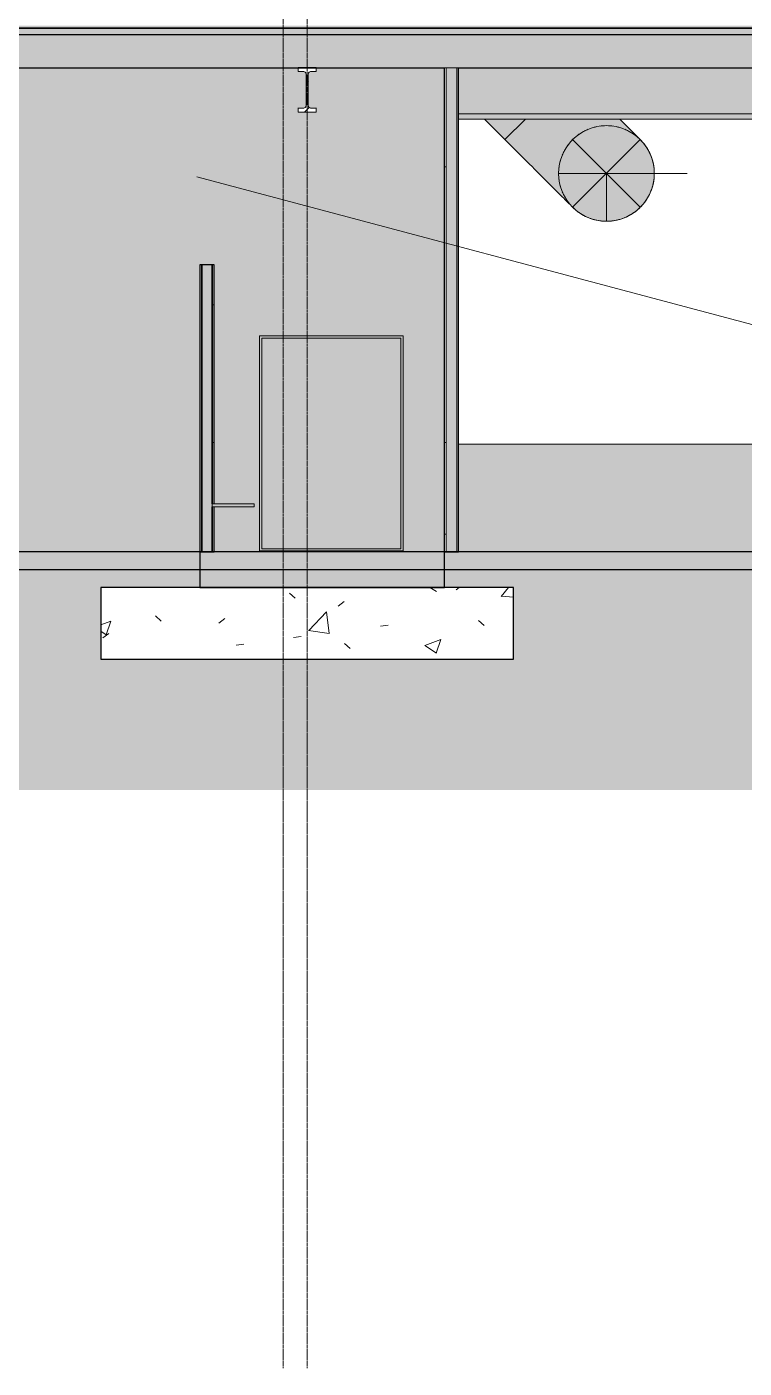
# Model space of a CAD drawing. Header units: inches. Extents: x -23445 to -32, y -314 to 853.
# Drawn here: x -1653.7 to -1413.8, y -273.2 to 175.6 of the extents above; entities that cross this region are included whole.
import ezdxf

# ---------------------------------------------------------------- set-up
doc = ezdxf.new("R2010")
doc.units = ezdxf.units.IN
doc.header["$MEASUREMENT"] = 0
doc.linetypes.add('Grid Line 1_2_', pattern=[0.875, 0.5, -0.125, 0.125, -0.125])
for name, color, linetype, lineweight in [('A-ANNO-IDEN', 131, 'Continuous', 9), ('A-CLNG', 13, 'Continuous', 9), ('A-CLNG-PATT', 13, 'Continuous', 9), ('A-DETL', 90, 'Continuous', 9), ('A-FLOR', 192, 'Continuous', 9), ('A-FLOR-LEVL', 51, 'Continuous', 9), ('A-FLOR-PATT', 8, 'Continuous', 25), ('A-ROOF', 132, 'Continuous', 9), ('A-ROOF-PATT', 132, 'Continuous', 9), ('A-WALL', 113, 'Continuous', 9), ('A-WALL-PATT', 111, 'Continuous', 25), ('C-TOPO', 7, 'Continuous', 9), ('I-FURN', 30, 'Continuous', 9), ('I-WALL', 2, 'Continuous', 9), ('M-HVAC-DUCT', 70, 'Continuous', 9), ('M-HVAC-DUCT-ANNO', 70, 'Continuous', 9), ('Q-CASE', 31, 'Continuous', 9), ('Q-SPCQ', 91, 'Continuous', 9), ('S-BEAM', 12, 'Continuous', 9), ('S-FNDN', 32, 'Continuous', 9), ('S-GRID', 1, 'Continuous', 9)]:
    doc.layers.add(name, color=color, linetype=linetype, lineweight=lineweight)
pattern_1 = [(0, (-5032.996, 67.247), (61.44, 15.36), [2.534, -43.546, 2.534, -43.546, -245.76]), (0, (-5032.996, 67.247), (61.44, 15.36), [-92.16, 2.534, -89.626, 2.534, -43.546, -107.52]), (0, (-5032.996, 67.247), (61.44, 15.36), [-230.4, 2.534, -28.186, 2.534, -74.266]), (120, (-5009.956, 74.927), (-44.02215, 45.528601), [2.534, -43.546, 2.534, -43.546, -245.76]), (120, (-5009.956, 74.927), (-44.02215, 45.528601), [-92.16, 2.534, -89.626, 2.534, -43.546, -107.52]), (120, (-5009.956, 74.927), (-44.02215, 45.528601), [-230.4, 2.534, -28.186, 2.534, -74.266]), (240, (-5002.276, 105.647), (-17.41785, -60.888601), [2.534, -43.546, 2.534, -43.546, -245.76]), (240, (-5002.276, 105.647), (-17.41785, -60.888601), [-92.16, 2.534, -89.626, 2.534, -43.546, -107.52]), (240, (-5002.276, 105.647), (-17.41785, -60.888601), [-230.4, 2.534, -28.186, 2.534, -74.266])]
pattern_2 = [(50, (-5032.996, 67.247), (55.0854, -4.81984), [5.76, -63.36]), (355, (-5032.996, 67.247), (-10.65569, 57.76853), [4.608, -50.688]), (100.451, (-5028.406, 66.846), (44.42947, 52.94866), [4.895, -53.848]), (46.184, (-5032.996, 82.61), (81.96444, -12.71212), [8.64, -95.04]), (96.636, (-5026.166, 81.55), (71.7815, 74.81238), [7.343, -80.772]), (351.184, (-5033, 82.61), (71.78195, 74.81243), [6.912, -76.032]), (21, (-5025.316, 78.767), (45.84207, -30.92146), [5.76, -63.36]), (326, (-5025.316, 78.767), (18.68706, 55.69148), [4.608, -50.688]), (71.451, (-5021.496, 76.19), (64.52891, 24.77011), [4.895, -53.848]), (37.5, (-5032.996, 67.247), (0.933895, 25.566816), [2.534, -47.539, 2.534, -48.922, -50.88]), (37.5, (-5032.996, 67.247), (0.933895, 25.566816), [-101.53, 2.534, -48.346]), (7.5, (-5032.996, 67.247), (20.20404, 30.291303), [2.534, -26.803, 2.534, -46.387, -19.392]), (7.5, (-5032.996, 67.247), (20.20404, 30.291303), [-78.259, 2.534, -16.858]), (327.5, (-5050.123, 67.247), (40.997785, -1.732403), [2.534, -16.666, 2.534, -57.37, -79.488]), (327.5, (-5050.123, 67.247), (40.997785, -1.732403), [-79.104, 2.534, -76.954]), (317.5, (-5057.803, 67.247), (44.788883, 7.68784), [2.534, -22.426, 2.534, -37.248, -56.448]), (317.5, (-5057.803, 67.247), (44.788883, 7.68784), [-64.742, 2.534, -53.914])]

# ---------------------------------------------------------------- blocks, each defined once
blk = doc.blocks.new('Furniture 6 - Furniture 1-2394-Building Section - East_West looking South _ Fieldhouse')
at = {"layer": 'I-FURN'}
blk.add_hatch(color=55, dxfattribs=at).paths.add_polyline_path([(25673.64, 15), (25673.64, 16), (25659.64, 16), (25659.64, 15)], flags=0)
at = {"layer": 'I-FURN', "color": 7}
for p, q in [((25659.64, 16), (25673.64, 16)), ((25659.64, 15), (25659.64, 16)), ((25673.64, 15), (25659.64, 15)), ((25673.64, 15), (25673.64, 16))]:
    blk.add_line(p, q, dxfattribs=at)
blk = doc.blocks.new('Bradley-Washroom_Accessories-Mirrors-780_Custom - Bradley-Washroom_Accessories-Mirrors-780_Custom-177760-Building Section - East_West looking South _ Fieldhouse')
at = {"layer": 'Q-SPCQ'}
h = blk.add_hatch(color=9, dxfattribs=at)
h.paths.add_polyline_path([(25368.64, 0.25), (25368.64, 72.25), (25320.64, 72.25), (25320.64, 0.25)], flags=0)
h.paths.add_polyline_path([(25321.39, 1), (25321.39, 71.5), (25367.89, 71.5), (25367.89, 1)], flags=0)
blk.add_hatch(color=7, dxfattribs=at).paths.add_polyline_path([(25321.39, 1), (25367.89, 1), (25367.89, 71.5), (25321.39, 71.5), (25321.39, 47.5)], flags=0)
at = {"layer": 'Q-SPCQ', "color": 7}
for p, q in [((25368.64, 72.25), (25320.64, 72.25)), ((25320.64, 72.25), (25320.64, 0.25)), ((25368.64, 0.25), (25368.64, 72.25)), ((25321.39, 71.5), (25367.89, 71.5)), ((25321.39, 1), (25321.39, 71.5)), ((25367.89, 71.5), (25367.89, 1)), ((25320.64, 0.25), (25368.64, 0.25)), ((25367.89, 1), (25321.39, 1))]:
    blk.add_line(p, q, dxfattribs=at)
blk = doc.blocks.new('Locker Rooms and Restrooms_rvt-5-Building Section - East_West looking South _ Fieldhouse')
at = {"layer": 'A-FLOR'}
blk.add_hatch(color=9, dxfattribs=at).paths.add_polyline_path([(25737.27, -12), (25737.27, 0), (25655.52, 0), (25655.52, -12)], flags=0)
at = {"layer": 'A-WALL-PATT', "lineweight": 9}
h = blk.add_hatch(dxfattribs=at)
h.set_pattern_fill('FP_55', style=0, pattern_type=2)
h.set_pattern_definition(pattern_1)
h.paths.add_polyline_path([(25660.27, 0), (25660.27, 15), (25659.64, 15), (25659.64, 0)], flags=0)
h.paths.add_polyline_path([(25659.64, 16), (25660.27, 16), (25660.27, 96), (25659.64, 96), (25659.64, 76.52)], flags=0)
at = {"layer": 'I-WALL'}
blk.add_hatch(color=9, dxfattribs=at).paths.add_polyline_path([(25659.64, 0), (25659.64, 96), (25656.14, 96), (25656.14, 0)], flags=0)
at = {"layer": 'A-FLOR', "color": 250, "lineweight": 25}
for p, q in [((25737.27, 0), (25655.52, 0)), ((25655.52, 0), (25655.52, -12)), ((25737.27, -12), (25737.27, 0)), ((25655.52, -12), (25737.27, -12))]:
    blk.add_line(p, q, dxfattribs=at)
at = {"layer": 'I-WALL', "color": 250, "lineweight": 25}
for p, q in [((25655.52, 96), (25655.52, 0)), ((25656.14, 96), (25655.52, 96)), ((25656.14, 96), (25656.14, 0)), ((25659.64, 96), (25656.14, 96)), ((25656.14, 0), (25656.14, 96)), ((25659.64, 16), (25659.64, 96)), ((25660.27, 96), (25659.64, 96)), ((25659.64, 96), (25659.64, 16)), ((25660.27, 16), (25660.27, 96)), ((25659.64, 0), (25659.64, 15)), ((25659.64, 15), (25659.64, 0)), ((25660.27, 0), (25660.27, 15)), ((25655.52, 0), (25656.14, 0)), ((25656.14, 0), (25659.64, 0)), ((25659.64, 0), (25660.27, 0))]:
    blk.add_line(p, q, dxfattribs=at)
at = {"lineweight": 9}
for name, p in [('Bradley-Washroom_Accessories-Mirrors-780_Custom - Bradley-Washroom_Accessories-Mirrors-780_Custom-177760-Building Section - East_West looking South _ Fieldhouse', (354.81, 0)), ('Furniture 6 - Furniture 1-2394-Building Section - East_West looking South _ Fieldhouse', (0, 0))]:
    blk.add_blockref(name, p, dxfattribs=at)
blk = doc.blocks.new('Struct_Xcel_Sports Complex_rvt-5-Building Section - East_West looking South _ Fieldhouse')
at = {"layer": 'A-FLOR-PATT', "lineweight": 9}
h = blk.add_hatch(dxfattribs=at)
h.set_pattern_fill('FP_65', style=0, pattern_type=2)
h.set_pattern_definition(pattern_2)
h.paths.add_polyline_path([(24152.19, -6), (26272.89, -6), (26272.89, 0), (22066.14, 0), (22066.14, -6), (23875.71, -6)], flags=0)
at = {"layer": 'S-FNDN'}
h = blk.add_hatch(dxfattribs=at)
h.set_pattern_fill('FP_65', color=256, style=0, pattern_type=2)
h.set_pattern_definition(pattern_2)
h.paths.add_polyline_path([(25760.39, -36), (25760.39, -12), (25622.39, -12), (25622.39, -36)], flags=0)
at = {"layer": 'A-FLOR', "color": 250, "lineweight": 25}
for p, q in [((26272.89, 0), (22066.14, 0)), ((22066.14, -6), (26272.89, -6))]:
    blk.add_line(p, q, dxfattribs=at)
at = {"layer": 'S-FNDN', "color": 250, "lineweight": 25}
for p, q in [((25760.39, -12), (25622.39, -12)), ((25622.39, -12), (25622.39, -36)), ((25760.39, -36), (25760.39, -12)), ((25622.39, -36), (25760.39, -36))]:
    blk.add_line(p, q, dxfattribs=at)
blk = doc.blocks.new('W-Wide Flange - 1_-3_ deep-1401343-Building Section - East_West looking South _ Fieldhouse')
at = {"layer": 'S-BEAM'}
h = blk.add_hatch(dxfattribs=at)
h.set_pattern_fill('FP_54', color=256, style=0, pattern_type=2)
h.set_pattern_definition([(45, (-5032.996, 67.247), (-19.00703, 19.00703), []), (45, (-5032.996, 96.047), (-19.00703, 19.00703), [])])
h.paths.add_polyline_path([(25688.39, 147.02), (25694.39, 147.02), (25694.39, 148.39), (25692.46, 148.41), (25692.1, 148.58), (25691.85, 148.89), (25691.77, 149.28), (25691.79, 159.98), (25691.96, 160.34), (25692.27, 160.59), (25692.66, 160.68), (25694.39, 160.68), (25694.39, 162.04), (25688.39, 162.04), (25688.39, 160.68), (25690.32, 160.65), (25690.68, 160.48), (25690.93, 160.17), (25691.02, 159.79), (25690.99, 149.08), (25690.82, 148.72), (25690.51, 148.47), (25690.07, 148.39), (25688.39, 148.39)], flags=0)
for points in [[(25690.13, 148.39), (25690.07, 148.55), (25688.39, 148.55), (25688.39, 148.39), (25690.07, 148.39)], [(25690.13, 148.39), (25690.57, 148.51), (25690.82, 148.72), (25690.99, 149.08), (25690.92, 149.04), (25690.64, 148.72), (25690.27, 148.57), (25690.13, 148.55), (25690.13, 148.41)], [(25692.66, 148.39), (25692.66, 148.55), (25692.21, 148.68), (25691.94, 148.92), (25691.8, 149.06), (25692.03, 148.65), (25692.27, 148.47), (25692.46, 148.41)], [(25694.39, 148.39), (25694.39, 148.55), (25692.66, 148.55), (25692.66, 148.39)]]:
    blk.add_hatch(color=256, dxfattribs=at).paths.add_polyline_path(points, flags=0)
at = {"layer": 'S-BEAM', "lineweight": 15}
for p, q in [((25694.39, 162.04), (25688.39, 162.04)), ((25688.39, 162.04), (25688.39, 160.68)), ((25694.39, 160.68), (25694.39, 162.04)), ((25688.39, 160.68), (25690.13, 160.68)), ((25691.02, 159.79), (25691.02, 149.28)), ((25691.77, 149.28), (25691.77, 159.79)), ((25692.66, 160.68), (25694.39, 160.68)), ((25690.13, 148.39), (25688.39, 148.39)), ((25688.39, 148.39), (25688.39, 147.02)), ((25694.39, 148.39), (25692.66, 148.39)), ((25694.39, 147.02), (25694.39, 148.39)), ((25688.39, 147.02), (25694.39, 147.02))]:
    blk.add_line(p, q, dxfattribs=at)
at = {"layer": 'S-BEAM'}
for p, q in [((25688.39, 148.55), (25688.39, 148.39)), ((25694.39, 148.39), (25694.39, 148.55))]:
    blk.add_line(p, q, dxfattribs=at)
at = {"layer": 'S-BEAM', "lineweight": 15, "flags": 128}
for points in [[(25690.13, 160.68), (25690.32, 160.65), (25690.51, 160.59), (25690.68, 160.48), (25690.82, 160.34), (25690.93, 160.17), (25690.99, 159.98), (25691.02, 159.79)], [(25691.77, 159.79), (25691.79, 159.98), (25691.85, 160.17), (25691.96, 160.34), (25692.1, 160.48), (25692.27, 160.59), (25692.46, 160.65), (25692.66, 160.68)], [(25691.02, 149.28), (25690.99, 149.08), (25690.93, 148.89), (25690.82, 148.72), (25690.68, 148.58), (25690.51, 148.47), (25690.32, 148.41), (25690.13, 148.39)], [(25692.66, 148.39), (25692.46, 148.41), (25692.27, 148.47), (25692.1, 148.58), (25691.96, 148.72), (25691.85, 148.89), (25691.79, 149.08), (25691.77, 149.28)]]:
    blk.add_lwpolyline(points, dxfattribs=at)
blk = doc.blocks.new('Casework 1 - Casework 1-456223-Building Section - East_West looking South _ Fieldhouse')
at = {"layer": 'Q-CASE'}
blk.add_hatch(color=256, dxfattribs=at).paths.add_polyline_path([(25742.02, 0), (25850.02, 0), (25850.02, 36), (25742.02, 36)], flags=0)
at = {"layer": 'Q-CASE', "lineweight": 13}
for p, q in [((25850.02, 36), (25742.02, 36)), ((25742.02, 36), (25742.02, 0)), ((25850.02, 0), (25850.02, 36)), ((25742.02, 0), (25850.02, 0))]:
    blk.add_line(p, q, dxfattribs=at)
blk = doc.blocks.new('Girt_C - 10_D-1401468-Building Section - East_West looking South _ Fieldhouse')
at = {"layer": 'S-BEAM'}
for points in [[(25949.27, 144.88), (26262.89, 144.88), (26262.89, 146.5), (25742.02, 146.5), (25742.02, 144.88), (25940.63, 144.88)], [(25767.83, 144.69), (26262.89, 144.71), (26262.89, 144.88), (25742.02, 144.8), (25742.02, 144.69), (25759.19, 144.69)]]:
    blk.add_hatch(color=256, dxfattribs=at).paths.add_polyline_path(points, flags=0)
blk.add_line((25742.02, 144.69), (26262.89, 144.69), dxfattribs=at)
blk = doc.blocks.new('Round Elbow - 1_0 D-1542880-Building Section - East_West looking South _ Fieldhouse')
at = {"layer": 'M-HVAC-DUCT'}
h = blk.add_hatch(color=256, dxfattribs=at)
h.paths.add_polyline_path([(25780.17, 115.24), (25778.38, 117.37), (25776.98, 119.79), (25776.03, 122.41), (25775.54, 125.35), (25775.54, 127.95), (25776.03, 130.69), (25776.98, 133.31), (25778.56, 135.94), (25780.17, 137.87), (25773.35, 144.69), (25764.37, 144.69), (25757.54, 137.87), (25780.01, 115.4)], flags=0)
h.paths.add_polyline_path([(25778.52, 117.16), (25778.38, 117.38), (25778.38, 117.37)], flags=0)
blk.add_hatch(color=256, dxfattribs=at).paths.add_polyline_path([(25802.8, 137.87), (25795.98, 144.69), (25773.35, 144.69), (25780.17, 137.87), (25782.31, 139.66), (25785.11, 141.19), (25787.34, 142.01), (25790.09, 142.49), (25792.88, 142.49), (25795.63, 142.01), (25798.63, 140.83), (25800.66, 139.66), (25802.39, 138.21)], flags=0)
h = blk.add_hatch(color=256, dxfattribs=at)
h.paths.add_polyline_path([(25792.18, 110.61), (25792.88, 110.61), (25793.04, 110.69)], flags=0)
h.paths.add_polyline_path([(25794.94, 110.98), (25795.63, 111.1), (25795.83, 111.21)], flags=0)
h.paths.add_polyline_path([(25797.59, 111.81), (25798.25, 112.05), (25798.53, 112.25)], flags=0)
h.paths.add_polyline_path([(25800.06, 113.1), (25800.66, 113.45), (25801.2, 113.89)], flags=0)
h.paths.add_polyline_path([(25802.26, 114.79), (25803.09, 115.58), (25802.59, 115.12), (25802.51, 115.04)], flags=0)
h.paths.add_polyline_path([(25804.14, 116.84), (25804.59, 117.37), (25804.52, 117.37)], flags=0)
h.paths.add_polyline_path([(25805.64, 119.18), (25805.98, 119.79), (25805.97, 119.89)], flags=0)
h.paths.add_polyline_path([(25806.7, 121.75), (25806.94, 122.41), (25806.97, 122.76)], flags=0)
h.paths.add_polyline_path([(25807.3, 124.47), (25807.42, 125.16), (25807.42, 125.86)], flags=0)
h.paths.add_polyline_path([(25807.42, 127.25), (25807.42, 127.95), (25807.38, 127.71), (25807.39, 127.6)], flags=0)
h.paths.add_polyline_path([(25807.06, 130), (25806.94, 130.69), (25806.82, 130.9)], flags=0)
h.paths.add_polyline_path([(25806.22, 132.66), (25805.98, 133.31), (25805.78, 133.6)], flags=0)
h.paths.add_polyline_path([(25804.94, 135.12), (25804.59, 135.73), (25804.14, 136.26)], flags=0)
h.paths.add_polyline_path([(25803.25, 137.33), (25802.8, 137.87), (25802.92, 137.66), (25803, 137.58)], flags=0)
h.paths.add_polyline_path([(25801.2, 139.21), (25800.66, 139.66), (25800.34, 139.81)], flags=0)
h.paths.add_polyline_path([(25798.85, 140.7), (25798.25, 141.05), (25797.59, 141.29)], flags=0)
h.paths.add_polyline_path([(25796.28, 141.77), (25795.63, 142.01), (25795.83, 141.89), (25795.94, 141.86)], flags=0)
h.paths.add_polyline_path([(25793.57, 142.37), (25792.88, 142.49), (25792.53, 142.46)], flags=0)
blk.add_line((25757.54, 137.87), (25764.35, 144.67), dxfattribs=at)
at = {"layer": 'M-HVAC-DUCT', "flags": 128}
for points in [[(25795.97, 144.69), (25796.4, 144.26), (25797.02, 143.64), (25797.61, 143.05), (25798.17, 142.49), (25798.71, 141.96), (25799.21, 141.45), (25799.68, 140.98), (25800.13, 140.54), (25800.54, 140.13), (25800.92, 139.75), (25801.26, 139.4), (25801.57, 139.09), (25801.85, 138.82), (25802.09, 138.57), (25802.3, 138.37), (25802.47, 138.19), (25802.6, 138.06), (25802.7, 137.96), (25802.77, 137.89), (25802.8, 137.87), (25802.8, 137.87)], [(25780.17, 115.24), (25780.15, 115.26), (25780.1, 115.31), (25780.01, 115.4), (25779.88, 115.53), (25779.72, 115.69), (25779.52, 115.89), (25779.29, 116.12), (25779.02, 116.39), (25778.72, 116.69), (25778.38, 117.02), (25778.02, 117.39), (25777.61, 117.79), (25777.18, 118.23), (25776.71, 118.69), (25776.22, 119.19), (25775.69, 119.72), (25775.14, 120.27), (25774.55, 120.85), (25773.94, 121.46), (25773.31, 122.1), (25772.65, 122.76), (25771.96, 123.45), (25771.25, 124.16), (25770.52, 124.89), (25769.77, 125.64), (25769, 126.41), (25768.21, 127.2), (25767.4, 128.01), (25766.58, 128.83), (25765.74, 129.67), (25764.89, 130.52), (25764.03, 131.38), (25763.16, 132.25), (25762.28, 133.13), (25761.39, 134.02), (25760.49, 134.91), (25759.59, 135.81), (25758.69, 136.72), (25757.79, 137.62), (25757.54, 137.87)], [(25802.8, 137.87), (25803.24, 137.4), (25803.67, 136.92), (25804.07, 136.43), (25804.46, 135.92), (25804.82, 135.39), (25805.16, 134.85), (25805.32, 134.58)], [(25805.36, 134.52), (25805.48, 134.3), (25805.78, 133.73), (25806.06, 133.15), (25806.31, 132.57), (25806.54, 131.97), (25806.74, 131.36), (25806.92, 130.75), (25807.08, 130.13), (25807.21, 129.5), (25807.23, 129.36)], [(25807.48, 126.55), (25807.48, 126.32), (25807.46, 125.68), (25807.41, 125.04), (25807.34, 124.4), (25807.24, 123.77), (25807.12, 123.14), (25806.97, 122.52), (25806.79, 121.91), (25806.6, 121.3), (25806.52, 121.1)], [(25807.24, 129.3), (25807.32, 128.87), (25807.4, 128.23), (25807.45, 127.6), (25807.48, 126.96), (25807.48, 126.59)], [(25805.34, 118.56), (25805.25, 118.4), (25804.91, 117.86), (25804.56, 117.33), (25804.18, 116.81), (25803.78, 116.31), (25803.36, 115.83), (25802.92, 115.36), (25802.8, 115.24)], [(25806.5, 121.05), (25806.37, 120.7), (25806.13, 120.11), (25805.86, 119.53), (25805.57, 118.96), (25805.35, 118.58)], [(25785.98, 111.53), (25785.63, 111.66), (25785.04, 111.91), (25784.46, 112.18), (25783.89, 112.47), (25783.33, 112.78), (25782.79, 113.12), (25782.26, 113.48), (25781.74, 113.86), (25781.24, 114.26), (25780.76, 114.68), (25780.29, 115.12), (25780.17, 115.24)], [(25799.45, 112.68), (25799.23, 112.55), (25798.66, 112.25), (25798.09, 111.98), (25797.5, 111.73), (25796.9, 111.5), (25796.29, 111.29), (25795.68, 111.11), (25795.06, 110.96), (25794.43, 110.83), (25794.29, 110.8)], [(25802.8, 115.24), (25802.34, 114.79), (25801.86, 114.37), (25801.36, 113.96), (25800.85, 113.58), (25800.32, 113.22), (25799.78, 112.87), (25799.51, 112.72)], [(25791.45, 110.55), (25791.25, 110.55), (25790.61, 110.58), (25789.97, 110.62), (25789.34, 110.7), (25788.7, 110.79), (25788.08, 110.92), (25787.45, 111.07), (25786.84, 111.24), (25786.23, 111.44), (25786.04, 111.51)], [(25794.23, 110.79), (25793.8, 110.72), (25793.17, 110.64), (25792.53, 110.59), (25791.89, 110.56), (25791.52, 110.55)]]:
    blk.add_lwpolyline(points, dxfattribs=at)
at = {"layer": 'M-HVAC-DUCT'}
for start, end in [(122.5606, 127.5048), (112.4952, 117.5048), (102.4952, 107.5048), (92.4952, 97.5048), (82.4952, 87.5048), (72.4952, 77.5048), (62.4952, 67.5048), (52.4952, 57.4394), (142.4952, 147.5048), (135, 137.5048), (132.4952, 135), (45, 47.5048), (42.4952, 45), (32.4952, 37.5048), (162.4952, 167.5048), (152.4952, 157.5048), (22.4952, 27.5048), (12.4952, 17.5048), (172.4952, 177.5048), (182.4952, 187.5048), (2.4952, 7.5048), (352.4952, 357.5048), (192.4952, 197.5048), (342.4952, 347.5048), (202.4952, 207.5048), (212.4952, 217.5048), (322.4952, 327.5048), (332.4952, 337.5048), (222.4952, 225), (225, 227.5048), (232.4952, 237.5048), (242.4952, 247.5048), (292.4952, 297.5048), (302.4952, 307.5048), (312.4952, 315), (315, 317.5048), (252.4952, 257.5048), (262.4952, 267.5048), (272.4952, 277.5048), (282.4952, 287.5048)]:
    blk.add_arc((25791.48, 126.55), 16, start, end, dxfattribs=at)

msp = doc.modelspace()

# ---------------------------------------------------------------- hatches: boundary and pattern name
at = {"layer": 'A-CLNG-PATT'}
h = msp.add_hatch(dxfattribs=at)
h.set_pattern_fill('FP_61', color=256, style=0, pattern_type=2)
h.set_pattern_definition([(161.57, (-5032.036, 68.207), (-7.6802237, -0.0009796), [0, -54.643, 6.067, 0]), (18.43, (-5033.956, 68.207), (-7.6802237, 0.0009796), [0, -54.643, 6.067, 0]), (108.43, (-5032.036, 68.207), (3.8382953, -19.2013653), [18.211, -42.499]), (71.57, (-5033.956, 68.207), (3.8382953, 19.2013653), [18.211, -42.499])])
h.paths.add_polyline_path([(-991, 161.85), (-982.16, 161.85), (-982.16, 172.98), (-4452.41, 172.98), (-4452.41, 161.85), (-1025.56, 161.85)], flags=0)
at = {"layer": 'A-CLNG-PATT', "lineweight": 5}
msp.add_hatch(color=256, dxfattribs=at).paths.add_polyline_path([(-991, 172.98), (-4440.16, 173.05), (-4440.16, 173.15), (-4440.6, 173.15), (-4440.6, 172.98), (-1025.56, 172.98)], flags=0)
at = {"layer": 'A-ROOF'}
msp.add_hatch(color=256, dxfattribs=at).paths.add_polyline_path([(-991, 173.05), (-978.66, 173.05), (-978.66, 175.05), (-4440.16, 175.05), (-4440.16, 173.05), (-1025.56, 173.05)], flags=0)
at = {"layer": 'A-ROOF-PATT'}
h = msp.add_hatch(dxfattribs=at)
h.set_pattern_fill('FP_58', color=256, style=0, pattern_type=2)
h.set_pattern_definition([(90, (-27251.002, 1105.644), (-16.082, 1e-15), [])])
h.paths.add_polyline_path([(-982.16, 175.05), (-982.16, 175.22), (-4440.16, 175.22), (-4440.16, 175.05), (-991, 175.05)], flags=0)
at = {"layer": 'A-WALL-PATT', "lineweight": 9}
h = msp.add_hatch(dxfattribs=at)
h.set_pattern_fill('FP_57', color=256, style=0, pattern_type=2)
h.set_pattern_definition([(90, (-1994.29, 1159.75), (-193, -193), [48, -145]), (180, (-1994.29, 1159.75), (-2e-14, -193), [96.25, -96.75]), (270, (-2090.53, 1207.75), (-193, -193), [48, -145]), (180, (-1994.29, 1207.75), (-2e-14, -193), [96.25, -96.75]), (270, (-2090.78, 1207.75), (-193, -193), [48, -145]), (180, (-2090.78, 1207.75), (-2e-14, -193), [96.25, -96.75]), (90, (-2187.03, 1159.75), (-193, -193), [48, -145]), (180, (-2090.78, 1159.75), (-2e-14, -193), [96.25, -96.75]), (90, (-2042.29, 1208), (-193, -193), [48, -145]), (180, (-1994.04, 1208), (-2e-14, -193), [48.25, -144.75]), (180, (-1994.04, 1256), (-2e-14, -193), [48.25, -144.75]), (90, (-2138.78, 1208), (-193, -193), [48, -145]), (180, (-2042.54, 1208), (-2e-14, -193), [96.25, -96.75]), (270, (-2042.54, 1256), (-193, -193), [48, -145]), (180, (-2042.54, 1256), (-2e-14, -193), [96.25, -96.75]), (180, (-2139.03, 1208), (-2e-14, -193), [48, -145]), (270, (-2139.03, 1256), (-193, -193), [48, -145]), (180, (-2139.03, 1256), (-2e-14, -193), [48, -145]), (90, (-1994.29, 1256.25), (-193, -193), [48, -145]), (180, (-1994.29, 1256.25), (-2e-14, -193), [96.25, -96.75]), (270, (-2090.53, 1304.25), (-193, -193), [48, -145]), (180, (-1994.29, 1304.25), (-2e-14, -193), [96.25, -96.75]), (270, (-2090.78, 1304.25), (-193, -193), [48, -145]), (180, (-2090.78, 1304.25), (-2e-14, -193), [96.25, -96.75]), (270, (-2187.03, 1304.25), (-193, -193), [48, -145]), (180, (-2090.78, 1256.25), (-2e-14, -193), [96.25, -96.75]), (90, (-2042.29, 1304.5), (-193, -193), [48, -145]), (180, (-1994.04, 1304.5), (-2e-14, -193), [48.25, -144.75]), (180, (-1994.04, 1352.5), (-2e-14, -193), [48.25, -144.75]), (90, (-2138.78, 1304.5), (-193, -193), [48, -145]), (180, (-2042.54, 1304.5), (-2e-14, -193), [96.25, -96.75]), (270, (-2042.54, 1352.5), (-193, -193), [48, -145]), (180, (-2042.54, 1352.5), (-2e-14, -193), [96.25, -96.75]), (180, (-2139.03, 1304.5), (-2e-14, -193), [48, -145]), (270, (-2139.03, 1352.5), (-193, -193), [48, -145]), (180, (-2139.03, 1352.5), (-2e-14, -193), [48, -145])])
h.paths.add_polyline_path([(-4469.91, 0), (-4451.91, 0), (-4451.91, 150.2), (-4450.91, 150.2), (-4450.91, 150.46), (-4449.32, 150.52), (-4449.07, 150.77), (-4449.02, 150.71), (-4448.75, 150.62), (-4448.67, 150.66), (-4448.38, 150.48), (-4447.79, 150.46), (-4446.92, 150.46), (-4446.93, 150.03), (-4447.16, 150.03), (-4447.16, 98.25), (-3009.79, 98.25), (-3009.79, 147.02), (-3010.41, 147.02), (-3010.41, 148.55), (-3009.79, 148.55), (-3009.79, 160.68), (-3010.41, 160.68), (-3010.41, 161.85), (-3293.91, 161.85), (-3293.91, 160.68), (-3295.84, 160.65), (-3296.2, 160.48), (-3296.45, 160.17), (-3296.54, 159.79), (-3296.45, 149.08), (-3296.32, 148.87), (-3295.99, 148.63), (-3295.65, 148.55), (-3293.91, 148.55), (-3293.91, 147.02), (-3299.91, 147.02), (-3299.91, 148.55), (-3297.83, 148.63), (-3297.6, 148.77), (-3297.36, 149.1), (-3297.29, 149.31), (-3297.31, 160), (-3297.48, 160.34), (-3297.79, 160.59), (-3298.18, 160.68), (-3299.91, 160.68), (-3299.91, 161.85), (-3583.41, 161.85), (-3583.41, 160.68), (-3585.34, 160.65), (-3585.7, 160.48), (-3585.95, 160.17), (-3586.04, 159.79), (-3585.95, 149.08), (-3585.82, 148.87), (-3585.49, 148.63), (-3585.15, 148.55), (-3583.41, 148.55), (-3583.41, 147.02), (-3589.41, 147.02), (-3589.41, 148.55), (-3587.33, 148.63), (-3587.1, 148.77), (-3586.86, 149.1), (-3586.79, 149.31), (-3586.81, 160), (-3586.98, 160.34), (-3587.29, 160.59), (-3587.68, 160.68), (-3589.41, 160.68), (-3589.41, 161.85), (-3872.91, 161.85), (-3872.91, 160.68), (-3874.84, 160.65), (-3875.2, 160.48), (-3875.45, 160.17), (-3875.54, 159.79), (-3875.45, 149.08), (-3875.32, 148.87), (-3874.99, 148.63), (-3874.65, 148.55), (-3872.91, 148.55), (-3872.91, 147.02), (-3878.91, 147.02), (-3878.91, 148.55), (-3876.83, 148.63), (-3876.6, 148.77), (-3876.36, 149.1), (-3876.29, 149.31), (-3876.31, 160), (-3876.48, 160.34), (-3876.79, 160.59), (-3877.18, 160.68), (-3878.91, 160.68), (-3878.91, 161.85), (-4162.41, 161.85), (-4162.41, 160.68), (-4164.34, 160.65), (-4164.7, 160.48), (-4164.95, 160.17), (-4165.04, 159.79), (-4164.95, 149.08), (-4164.82, 148.87), (-4164.49, 148.63), (-4164.15, 148.55), (-4162.41, 148.55), (-4162.41, 147.02), (-4168.41, 147.02), (-4168.41, 148.55), (-4166.33, 148.63), (-4166.1, 148.77), (-4165.86, 149.1), (-4165.79, 149.31), (-4165.81, 160), (-4165.98, 160.34), (-4166.29, 160.59), (-4166.68, 160.68), (-4168.41, 160.68), (-4168.41, 161.85), (-4452.41, 161.85), (-4452.41, 172.05), (-4452.66, 172.05), (-4452.66, 174.95), (-4469.91, 174.18), (-4469.91, 76.52)], flags=0)
h.paths.add_polyline_path([(-2615.29, 0), (-2408.41, 0), (-2408.41, 98.25), (-2331.79, 98.25), (-2331.79, 0), (-2286.04, 0), (-2286.04, 161.85), (-2425.41, 161.85), (-2425.41, 160.68), (-2427.34, 160.65), (-2427.7, 160.48), (-2427.95, 160.17), (-2428.04, 159.79), (-2427.95, 149.08), (-2427.82, 148.87), (-2427.49, 148.63), (-2427.15, 148.55), (-2425.41, 148.55), (-2425.41, 147.02), (-2431.41, 147.02), (-2431.41, 148.55), (-2429.33, 148.63), (-2429.1, 148.77), (-2428.86, 149.1), (-2428.79, 149.31), (-2428.81, 160), (-2428.98, 160.34), (-2429.29, 160.59), (-2429.68, 160.68), (-2431.41, 160.68), (-2431.41, 161.85), (-2615.29, 161.85), (-2615.29, 2.77)], flags=0)
h.paths.add_polyline_path([(-2281.29, 0), (-2143.16, 0), (-2143.16, 161.85), (-2281.29, 161.85), (-2281.29, 24.9)], flags=0)
h.paths.add_polyline_path([(-2138.41, 0), (-2132.54, 0), (-2132.54, 98.25), (-2090.54, 98.25), (-2090.54, 0), (-2082.54, 0), (-2082.54, 86), (-2081.54, 86), (-2081.54, 161.85), (-2135.91, 161.85), (-2135.91, 160.68), (-2137.84, 160.65), (-2138.2, 160.48), (-2138.41, 160.17), (-2138.32, 148.87), (-2137.99, 148.63), (-2137.65, 148.55), (-2135.91, 148.55), (-2135.91, 147.02), (-2138.41, 147.02), (-2138.41, 76.52)], flags=0)
h.paths.add_polyline_path([(-1943.54, 0), (-1867.16, 0), (-1867.16, 96), (-1863.04, 96), (-1863.04, 0), (-1769.04, 0), (-1769.04, 98.25), (-1688.54, 98.25), (-1688.54, 0), (-1595.79, 0), (-1595.79, 96), (-1591.04, 96), (-1591.04, 16), (-1577.66, 16), (-1577.66, 15), (-1591.04, 15), (-1591.04, 0), (-1514.04, 0), (-1514.04, 161.85), (-1556.91, 161.85), (-1556.91, 160.68), (-1558.84, 160.65), (-1559.2, 160.48), (-1559.45, 160.17), (-1559.54, 159.79), (-1559.45, 149.08), (-1559.32, 148.87), (-1558.99, 148.63), (-1558.65, 148.55), (-1556.91, 148.55), (-1556.91, 147.02), (-1562.91, 147.02), (-1562.91, 148.55), (-1560.83, 148.63), (-1560.6, 148.77), (-1560.36, 149.1), (-1560.29, 149.31), (-1560.31, 160), (-1560.48, 160.34), (-1560.79, 160.59), (-1561.23, 160.68), (-1562.91, 160.68), (-1562.91, 161.85), (-1846.41, 161.85), (-1846.41, 160.68), (-1848.34, 160.65), (-1848.7, 160.48), (-1848.95, 160.17), (-1849.04, 159.79), (-1848.95, 149.08), (-1848.82, 148.87), (-1848.49, 148.63), (-1848.15, 148.55), (-1846.41, 148.55), (-1846.41, 147.02), (-1852.41, 147.02), (-1852.41, 148.55), (-1850.33, 148.63), (-1850.1, 148.77), (-1849.86, 149.1), (-1849.79, 149.31), (-1849.81, 160), (-1849.98, 160.34), (-1850.29, 160.59), (-1850.68, 160.68), (-1852.41, 160.68), (-1852.41, 161.85), (-1943.54, 161.85), (-1943.54, 1)], flags=0)
h.paths.add_polyline_path([(-1929.91, 0.25), (-1930.66, 0.25), (-1930.66, 72.25), (-1882.66, 72.25), (-1882.66, 0.25), (-1893.17, 0.25)], flags=0)
h.paths.add_polyline_path([(-1527.85, 0.25), (-1575.85, 0.25), (-1575.85, 72.25), (-1527.85, 72.25), (-1527.85, 1)], flags=0)
h.paths.add_polyline_path([(-1969.61, 6), (-1948.29, 6), (-1948.29, 161.85), (-2076.79, 161.85), (-2076.79, 86), (-2075.79, 86), (-2075.79, 6), (-1993.22, 6)], flags=0)
h.paths.add_polyline_path([(-1881.79, 15), (-1881.79, 16), (-1867.79, 16), (-1867.79, 15)], flags=0)
h.paths.add_polyline_path([(-2623.93, 98.25), (-2621.29, 98.25), (-2621.29, 161.85), (-2714.91, 161.85), (-2714.91, 160.68), (-2716.84, 160.65), (-2717.2, 160.48), (-2717.45, 160.17), (-2717.54, 159.79), (-2717.45, 149.08), (-2717.32, 148.87), (-2716.99, 148.63), (-2716.65, 148.55), (-2714.91, 148.55), (-2714.91, 147.02), (-2720.91, 147.02), (-2720.91, 148.55), (-2718.83, 148.63), (-2718.6, 148.77), (-2718.36, 149.1), (-2718.29, 149.31), (-2718.31, 160), (-2718.48, 160.34), (-2718.79, 160.59), (-2719.18, 160.68), (-2720.91, 160.68), (-2720.91, 161.85), (-3004.41, 161.85), (-3004.41, 160.68), (-3005.04, 160.65), (-3005.04, 148.55), (-3004.41, 148.55), (-3004.41, 147.02), (-3005.04, 147.02), (-3005.04, 98.25), (-2632.57, 98.25)], flags=0)
h.paths.add_polyline_path([(-4423.41, 110.38), (-4426.19, 110.62), (-4428.88, 111.34), (-4431.41, 112.52), (-4433.69, 114.12), (-4435.67, 116.1), (-4437.27, 118.38), (-4438.45, 120.91), (-4439.17, 123.6), (-4439.41, 126.38), (-4439.17, 129.16), (-4438.45, 131.85), (-4437.27, 134.38), (-4435.67, 136.66), (-4433.69, 138.64), (-4431.41, 140.24), (-4428.88, 141.41), (-4426.19, 142.14), (-4423.41, 142.38), (-4420.63, 142.14), (-4417.94, 141.41), (-4415.41, 140.24), (-4413.13, 138.64), (-4411.15, 136.66), (-4409.55, 134.38), (-4408.37, 131.85), (-4407.65, 129.16), (-4407.41, 126.38), (-4407.65, 123.6), (-4408.37, 120.91), (-4409.55, 118.38), (-4411.15, 116.1), (-4413.13, 114.12), (-4415.41, 112.52), (-4417.94, 111.34), (-4420.63, 110.62)], flags=0)
h.paths.add_polyline_path([(-4338.54, 116.82), (-4378.54, 116.82), (-4378.54, 134.82), (-4338.54, 134.82)], flags=0)
h.paths.add_polyline_path([(-1271.68, 146.5), (-978.66, 146.5), (-978.66, 173.05), (-982.16, 172.98), (-982.16, 162.21), (-980.41, 162.21), (-980.41, 161.7), (-985.41, 161.7), (-985.41, 161.85), (-1267.41, 161.85), (-1267.47, 160.68), (-1269.34, 160.65), (-1269.7, 160.48), (-1269.95, 160.17), (-1270.04, 159.79), (-1269.95, 149.08), (-1269.82, 148.87), (-1269.49, 148.63), (-1269.15, 148.55), (-1267.41, 148.55), (-1267.47, 147.02), (-1273.41, 147.02), (-1273.41, 148.55), (-1271.33, 148.63), (-1271.1, 148.77), (-1270.86, 149.1), (-1270.79, 149.31), (-1270.81, 160), (-1270.98, 160.34), (-1271.29, 160.59), (-1271.68, 160.68), (-1273.41, 160.68), (-1273.41, 161.85), (-1509.29, 161.85), (-1509.29, 146.5), (-1273.41, 146.5)], flags=0)
h.paths.add_polyline_path([(-983.75, 148.33), (-985.41, 148.33), (-985.41, 148.83), (-983.42, 148.91), (-983.17, 149.13), (-983.03, 149.45), (-983.1, 161.29), (-983.3, 161.54), (-983.44, 161.68), (-982.38, 161.63), (-982.64, 161.43), (-982.78, 161.14), (-982.8, 160.97), (-982.71, 149.23), (-982.44, 148.94), (-982.18, 148.84), (-982.07, 148.83), (-980.41, 148.83), (-980.41, 148.33), (-983.03, 148.33)], flags=0)
h.paths.add_polyline_path([(-4448.8, 150.84), (-4449.02, 150.91), (-4449.02, 161.22), (-4448.8, 161.22), (-4448.8, 150.86)], flags=0)
h.paths.add_polyline_path([(-4449.03, 161.35), (-4449.23, 161.65), (-4449.33, 161.76), (-4448.49, 161.72), (-4449.02, 161.35)], flags=0)
h.paths.add_polyline_path([(-4440.16, 173.15), (-4440.16, 175.22), (-982.16, 175.22), (-982.16, 176), (-4440.6, 176), (-4440.6, 173.15), (-4440.42, 173.15)], flags=0)
h = msp.add_hatch(dxfattribs=at)
h.set_pattern_fill('FP_55', color=256, style=0, pattern_type=2)
h.set_pattern_definition(pattern_1)
h.paths.add_polyline_path([(-1514.04, 0), (-1513.41, 0), (-1513.41, 161.85), (-1514.04, 161.85), (-1514.04, 76.52)], flags=0)
at = {"layer": 'C-TOPO'}
h = msp.add_hatch(dxfattribs=at)
h.set_pattern_fill('FP_56', color=256, style=0, pattern_type=2)
h.set_pattern_definition([(0, (-5032.996, 67.247), (48, 48), [48, -48]), (0, (-5032.996, 85.247), (48, 48), [48, -48]), (0, (-5032.996, 103.247), (48, 48), [48, -48]), (90, (-5026.996, 109.247), (-48, 48), [48, -48]), (90, (-5008.996, 109.247), (-48, 48), [48, -48]), (90, (-4990.996, 109.247), (-48, 48), [48, -48])])
h.paths.add_polyline_path([(-4395.91, -79.72), (-887.32, -79.72), (-887.32, 0), (-964.41, 0), (-964.41, -36), (-942.91, -36), (-942.91, -60), (-1026.91, -60), (-1026.91, -36), (-978.41, -36), (-978.41, -6), (-1514.04, -6), (-1514.04, -12), (-1490.91, -12), (-1490.91, -36), (-1628.91, -36), (-1628.91, -12), (-1595.79, -12), (-1595.79, -6), (-1863.04, -6), (-1863.04, -12), (-1780.41, -12), (-1780.41, -36), (-1918.41, -36), (-1918.41, -12), (-1944.16, -12), (-1944.16, -6), (-5185.16, -6), (-5185.16, -36), (-5116.16, -36), (-5116.16, -60), (-5236.16, -60), (-5236.16, -36), (-5195.16, -36), (-5195.16, 0), (-5268.07, 0), (-5268.07, -79.72), (-4481.49, -79.72)], flags=0)
h.paths.add_polyline_path([(-2497.41, -36), (-2497.41, -12), (-2359.41, -12), (-2359.41, -36), (-2407.93, -36)], flags=0)
h.paths.add_polyline_path([(-4395.91, -36), (-4515.91, -36), (-4515.91, -12), (-4395.91, -12)], flags=0)
h.paths.add_polyline_path([(-3655.41, -36), (-3655.41, -12), (-3517.41, -12), (-3517.41, -36), (-3652.06, -36)], flags=0)
h.paths.add_polyline_path([(-4234.41, -36), (-4234.41, -12), (-4096.41, -12), (-4096.41, -36), (-4205.01, -36)], flags=0)
h.paths.add_polyline_path([(-2069.91, -36), (-2207.91, -36), (-2207.91, -12), (-2069.91, -12)], flags=0)
h.paths.add_polyline_path([(-1339.41, -36), (-1339.41, -12), (-1201.41, -12), (-1201.41, -36), (-1327.57, -36)], flags=0)
h.paths.add_polyline_path([(-3928.54, -36), (-3944.91, -36), (-3944.91, -12), (-3806.91, -12), (-3806.91, -36)], flags=0)
h.paths.add_polyline_path([(-3227.91, -36), (-3365.91, -36), (-3365.91, -12), (-3227.91, -12)], flags=0)
h.paths.add_polyline_path([(-2648.91, -36), (-2786.91, -36), (-2786.91, -12), (-2648.91, -12)], flags=0)
h.paths.add_polyline_path([(-3076.41, -36), (-3076.41, -12), (-2938.41, -12), (-2938.41, -36)], flags=0)
at = {"layer": 'I-WALL', "lineweight": 5}
msp.add_hatch(color=256, dxfattribs=at).paths.add_polyline_path([(-1513.41, 0), (-1509.91, 0), (-1509.91, 161.85), (-1513.41, 161.85), (-1513.41, 76.52)], flags=0)
at = {"layer": 'M-HVAC-DUCT', "lineweight": 5}
msp.add_hatch(color=256, dxfattribs=at).paths.add_polyline_path([(-1493.76, 137.87), (-1486.94, 144.69), (-1500.58, 144.69), (-1493.93, 138.04)], flags=0)
at = {"layer": 'M-HVAC-DUCT-ANNO'}
msp.add_hatch(color=256, dxfattribs=at).paths.add_polyline_path([(-1459.82, 110.55), (-1457.04, 110.79), (-1454.34, 111.52), (-1451.82, 112.7), (-1449.53, 114.29), (-1447.56, 116.27), (-1445.96, 118.55), (-1444.78, 121.08), (-1444.06, 123.77), (-1443.82, 126.55), (-1444.06, 129.33), (-1444.78, 132.02), (-1445.96, 134.55), (-1447.56, 136.84), (-1449.53, 138.81), (-1451.82, 140.41), (-1454.34, 141.59), (-1457.04, 142.31), (-1459.82, 142.55), (-1462.59, 142.31), (-1465.29, 141.59), (-1467.82, 140.41), (-1470.1, 138.81), (-1472.07, 136.84), (-1473.67, 134.55), (-1474.85, 132.02), (-1475.57, 129.33), (-1475.82, 126.55), (-1475.57, 123.77), (-1474.83, 121.03), (-1473.67, 118.55), (-1472.07, 116.27), (-1470.1, 114.29), (-1467.82, 112.7), (-1465.29, 111.52), (-1462.59, 110.79)], flags=0)

# ---------------------------------------------------------------- linework, layer by layer
at = {"layer": 'A-ANNO-IDEN', "color": 153}
msp.add_line((-1596.8, 125.37), (-844.22, -74.88), dxfattribs=at)
at = {"layer": 'A-CLNG', "lineweight": 25}
for p, q in [((-982.16, 172.98), (-4440.6, 172.98)), ((-1943.54, 161.85), (-1514.04, 161.85)), ((-1509.29, 161.85), (-982.16, 161.85))]:
    msp.add_line(p, q, dxfattribs=at)
at = {"layer": 'A-DETL'}
for p, q in [((-1475.82, 126.55), (-1432.82, 126.55)), ((-1459.82, 110.55), (-1459.82, 126.55))]:
    msp.add_line(p, q, dxfattribs=at)
at = {"layer": 'A-FLOR-LEVL', "linetype": 'Grid Line 1_2_'}
msp.add_line((-5504.34, 0), (-79.89, 0), dxfattribs=at)
at = {"layer": 'A-ROOF'}
msp.add_line((-4440.16, 175.22), (-982.16, 175.22), dxfattribs=at)
at = {"layer": 'A-ROOF', "lineweight": 25}
for p, q in [((-978.66, 175.05), (-4440.16, 175.05)), ((-4440.16, 173.05), (-982.16, 173.05))]:
    msp.add_line(p, q, dxfattribs=at)
at = {"layer": 'A-WALL'}
for p, q in [((-1509.29, 161.85), (-1514.04, 161.85)), ((-1513.41, 0), (-1513.41, 161.85)), ((-1509.91, 0), (-1509.91, 161.85))]:
    msp.add_line(p, q, dxfattribs=at)
at = {"layer": 'I-WALL', "lineweight": 25}
for p, q in [((-1514.04, 161.85), (-1514.04, 0)), ((-1509.29, 0), (-1509.29, 161.85)), ((-1514.04, 0), (-1509.29, 0))]:
    msp.add_line(p, q, dxfattribs=at)
at = {"layer": 'I-WALL'}
msp.add_line((-1509.29, 146.5), (-978.66, 146.5), dxfattribs=at)
at = {"layer": 'M-HVAC-DUCT'}
for p in [(-1500.58, 144.69), (-1486.95, 144.67)]:
    msp.add_line(p, (-1493.76, 137.87), dxfattribs=at)
at = {"layer": 'M-HVAC-DUCT-ANNO'}
for p, q in [((-1471.13, 137.87), (-1448.5, 115.24)), ((-1448.5, 137.87), (-1471.13, 115.24))]:
    msp.add_line(p, q, dxfattribs=at)
for start, end in [(0, 180), (180, 360)]:
    msp.add_arc((-1459.82, 126.55), 16, start, end, dxfattribs=at)
at = {"layer": 'S-GRID', "linetype": 'Grid Line 1_2_'}
for p, q in [((-1567.91, -273.16), (-1567.91, 671.89)), ((-1559.91, -273.16), (-1559.91, 671.89)), ((-1559.91, -273.16), (-1559.91, 671.89))]:
    msp.add_line(p, q, dxfattribs=at)

# ---------------------------------------------------------------- block references
at = {"color": 90, "lineweight": 5}
for name in ['Locker Rooms and Restrooms_rvt-5-Building Section - East_West looking South _ Fieldhouse', 'Struct_Xcel_Sports Complex_rvt-5-Building Section - East_West looking South _ Fieldhouse']:
    msp.add_blockref(name, (-27251.3, 0), dxfattribs=at)
at = {"layer": 'M-HVAC-DUCT'}
msp.add_blockref('Round Elbow - 1_0 D-1542880-Building Section - East_West looking South _ Fieldhouse', (-27251.3, 0), dxfattribs=at)
at = {"layer": 'Q-CASE'}
msp.add_blockref('Casework 1 - Casework 1-456223-Building Section - East_West looking South _ Fieldhouse', (-27251.3, 0), dxfattribs=at)
at = {"layer": 'S-BEAM'}
for name in ['W-Wide Flange - 1_-3_ deep-1401343-Building Section - East_West looking South _ Fieldhouse', 'Girt_C - 10_D-1401468-Building Section - East_West looking South _ Fieldhouse']:
    msp.add_blockref(name, (-27251.3, 0), dxfattribs=at)

doc.saveas('drawing.dxf')
